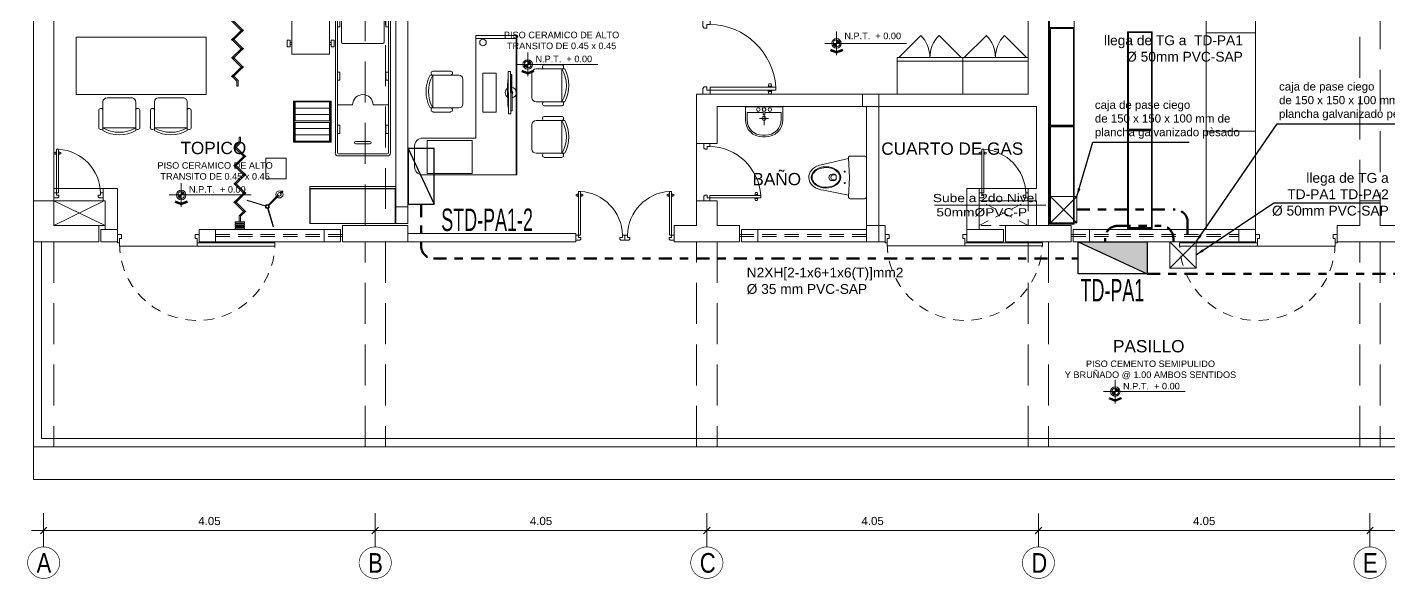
# Model space of a CAD drawing. Header units: millimetres. Extents: x 3354 to 3637, y 1117 to 1358.
# Drawn here: x 3378.75 to 3395.38, y 1228.83 to 1235.56 of the extents above; entities that cross this region are included whole.
import ezdxf

# ---------------------------------------------------------------- set-up
doc = ezdxf.new("R2010")
doc.units = ezdxf.units.MM
for name, pattern in [('CONTINUA', [0]), ('DASHDOT2', [12.7, 6.35, -3.175, 0, -3.175]), ('DASHED2', [0.375, 0.25, -0.125]), ('HIDDEN2', [0.1875, 0.125, -0.0625]), ('TRAZOS2', [0.225, 0.15, -0.075])]:
    doc.linetypes.add(name, pattern=pattern)
for name, color, linetype, lineweight in [('ACCESORIOS', 4, 'Continuous', 18), ('ALIMENTADORES', 43, 'DASHDOT2', 50), ('CASCO', 252, 'Continuous', 9), ('COTAS', 7, 'Continuous', 9), ('Mobiliario GRCP', 25, 'Continuous', 20), ('MURO', 7, 'Continuous', 20), ('SANITARIAS', 37, 'Continuous', 13), ('TABLERO', 122, 'Continuous', 25), ('TEXTO-CH', 2, 'Continuous', 18)]:
    doc.layers.add(name, color=color, linetype=linetype, lineweight=lineweight)
doc.layers.add('Efec-muebles', color=7, linetype='Continuous', lineweight=13, true_color=0x85826f)
doc.styles.add('1', font='arial.ttf')
doc.styles.add('2-SIETE', font='ARIALN.TTF', dxfattribs={"height": 0.07})
doc.styles.add('MARIA', font='arial.ttf', dxfattribs={"height": 0.12})
doc.styles.add('ROMAN', font='arial.ttf', dxfattribs={"width": 1.2})
doc.styles.get("Standard").update_dxf_attribs({"font": 'arial.ttf'})
doc.styles.add('style1', font='arial.ttf')
doc.styles.add('style2', font='arial.ttf')
doc.dimstyles.new('DETEX50', dxfattribs={"dimtxt": 0.065, "dimasz": 0.05, "dimexe": 0.2, "dimexo": 0.2, "dimgap": 0.03, "dimtad": 1, "dimzin": 4, "dimdsep": 46, "dimtxsty": 'ROMAN', "dimblk1": 'DOT', "dimblk2": 'DOT', "dimsah": 1, "dimcen": 0, "dimse1": 1, "dimse2": 1, "dimclrd": 256, "dimclre": 256, "dimclrt": 256, "dimadec": 0, "dimazin": 0, "dimtfac": 1, "dimtmove": 1, "dimatfit": 3, "dimfxl": 0, "dimtvp": 1, "dimtolj": 1, "dimtzin": 0, "dimarcsym": 0})
doc.dimstyles.new('Esc  1  50', dxfattribs={"dimtxt": 0.1, "dimasz": 0.08, "dimexe": 0.2, "dimexo": 0.15, "dimgap": 0.065, "dimtad": 1, "dimzin": 4, "dimdsep": 46, "dimtxsty": 'Standard', "dimblk": 'OBLIQUE', "dimcen": 0.12, "dimdle": 0.15, "dimadec": 0, "dimazin": 0, "dimtfac": 1, "dimtix": 1, "dimtmove": 0, "dimatfit": 3, "dimldrblk": 'OBLIQUE', "dimfxl": 0, "dimarcsym": 0})

# ---------------------------------------------------------------- blocks, each defined once
blk = doc.blocks.new('LAV-P')
at = {"layer": 'SANITARIAS', "linetype": 'CONTINUA', "lineweight": 5, "ltscale": 0.002}
for p, q in [((-0.019, 0.387), (0.019, 0.387)), ((-0.019, 0.365), (0.019, 0.365)), ((0, 0.101), (0, 0.237)), ((-0.24, 0), (-0.24, 0.167)), ((-0.24, 0), (0.24, 0)), ((-0.218, 0.073), (-0.218, 0.167)), ((-0.218, 0.073), (-0.012, 0.073)), ((-0.059, 0.149), (0.059, 0.149)), ((-0.012, 0.101), (0.012, 0.101)), ((-0.012, 0.056), (-0.012, 0.101)), ((0.012, 0.056), (0.012, 0.101)), ((0.012, 0.073), (0.218, 0.073)), ((0.218, 0.073), (0.218, 0.167)), ((0.24, 0), (0.24, 0.167))]:
    blk.add_line(p, q, dxfattribs=at)
for centre, radius in [((0, 0.149), 0.027), ((-0.074, 0.036), 0.0231), ((0.074, 0.036), 0.0231)]:
    blk.add_circle(centre, radius, dxfattribs=at)
for centre, radius, start, end in [((-0.019, 0.167), 0.221, 90, 180), ((-0.019, 0.167), 0.199, 90, 180), ((0.019, 0.167), 0.221, 0, 90), ((0.019, 0.167), 0.199, 0, 90), ((0, 0.036), 0.0231, 121.3084, 58.6916)]:
    blk.add_arc(centre, radius, start, end, dxfattribs=at)
blk = doc.blocks.new('ghjghg')
at = {"layer": 'Efec-muebles', "linetype": 'CONTINUA', "lineweight": 5, "ltscale": 0.002}
for p, q in [((722.41, 469.271), (722.41, 468.791)), ((722.609, 469.291), (722.43, 469.291)), ((722.619, 469.031), (722.629, 469.27)), ((722.628, 469.249), (722.933, 469.189)), ((722.629, 468.792), (722.619, 469.031)), ((722.779, 469.021), (722.779, 469.041)), ((722.801, 469.061), (722.815, 469.061)), ((722.815, 469.001), (722.801, 469.001)), ((722.809, 469.071), (722.829, 469.071)), ((722.829, 468.991), (722.809, 468.991)), ((722.869, 469.031), (722.869, 469.031)), ((722.629, 468.801), (722.965, 468.878)), ((722.43, 468.771), (722.609, 468.771))]:
    blk.add_line(p, q, dxfattribs=at)
for centre in [(722.675, 469.101), (722.675, 468.961)]:
    blk.add_circle(centre, 0.00635, dxfattribs=at)
for centre, radius, start, end in [((722.43, 469.271), 0.02, 90, 180), ((722.609, 469.271), 0.02, 357.5774, 90), ((722.809, 469.041), 0.03, 90, 180), ((722.809, 469.021), 0.03, 180, 270), ((722.815, 469.031), 0.03, 0, 90), ((722.815, 469.031), 0.03, 270, 0), ((722.829, 469.031), 0.04, 0, 90), ((722.829, 469.031), 0.04, 270, 360), ((722.43, 468.791), 0.02, 180, 270), ((722.609, 468.791), 0.02, 270, 2.4226)]:
    blk.add_arc(centre, radius, start, end, dxfattribs=at)
at = {"layer": 'Efec-muebles', "linetype": 'CONTINUA', "lineweight": 5, "ltscale": 0.002, "extrusion": (0, 0, -1)}
blk.add_ellipse((722.905, 469.031), major_axis=(0.18, 0), ratio=0.722222, dxfattribs=at)
at = {"layer": 'Efec-muebles', "linetype": 'CONTINUA', "lineweight": 5, "ltscale": 0.002}
for points, knots in [([(723.075, 469.031), (723.075, 469.003), (723.06, 468.974), (722.991, 468.919), (722.924, 468.904), (722.804, 468.926), (722.755, 468.961), (722.726, 469.042), (722.743, 469.088), (722.832, 469.148), (722.901, 469.159), (723.018, 469.131), (723.062, 469.093), (723.074, 469.045), (723.075, 469.038), (723.075, 469.031)], [0, 0, 0, 0, 0.74049, 0.74049, 1.813277, 1.813277, 2.886063, 2.886063, 3.958849, 3.958849, 5.031636, 5.031636, 6.104422, 6.104422, 6.283185, 6.283185, 6.283185, 6.283185]), ([(722.933, 469.189), (722.982, 469.184), (723.028, 469.167), (723.095, 469.11), (723.115, 469.071), (723.115, 469.031), (723.115, 469), (723.103, 468.97), (723.055, 468.912), (723.012, 468.889), (722.965, 468.878)], [4.853824, 4.853824, 4.853824, 4.853824, 5.580391, 5.580391, 6.283185, 6.283185, 6.283185, 6.822949, 6.822949, 7.551337, 7.551337, 7.551337, 7.551337])]:
    blk.add_open_spline(points, degree=3, knots=knots, dxfattribs=at)
blk = doc.blocks.new('H-7')
at = {"layer": 'Efec-muebles'}
for p, q in [((-1.271, 0.237), (-1.449, 0.058)), ((-1.257, 0.222), (-1.435, 0.044)), ((-1.299, 0.222), (-1.121, 0.044)), ((-1.285, 0.237), (-1.107, 0.058)), ((-0.971, 0.237), (-1.149, 0.058)), ((-0.957, 0.222), (-1.135, 0.044)), ((-1.002, 0.222), (-0.824, 0.044)), ((-0.988, 0.237), (-0.81, 0.058)), ((-0.674, 0.237), (-0.852, 0.058)), ((-0.66, 0.222), (-0.838, 0.044)), ((-0.702, 0.222), (-0.524, 0.044)), ((-0.688, 0.237), (-0.51, 0.058)), ((-0.374, 0.237), (-0.552, 0.058)), ((-0.36, 0.222), (-0.538, 0.044)), ((-0.402, 0.222), (-0.31, 0.13)), ((-0.388, 0.237), (-0.302, 0.15)), ((-1.589, 0.15), (-1.499, 0.15)), ((-1.589, 0.13), (-1.589, 0.15)), ((-1.589, 0.13), (-1.507, 0.13)), ((-1.507, 0.13), (-1.421, 0.044)), ((-1.499, 0.15), (-1.407, 0.058)), ((-0.31, 0.13), (-0.213, 0.13)), ((-0.302, 0.15), (-0.213, 0.15)), ((-0.193, 0.215), (-0.213, 0.215)), ((-0.213, 0.215), (-0.213, 0.065)), ((-0.213, 0.065), (-0.193, 0.065)), ((-0.193, 0.065), (-0.193, 0.215)), ((-0.158, 0.215), (-0.178, 0.215)), ((-0.178, 0.215), (-0.178, 0.065)), ((-0.178, 0.065), (-0.158, 0.065)), ((-0.158, 0.065), (-0.158, 0.215)), ((-0.123, 0.215), (-0.143, 0.215)), ((-0.143, 0.215), (-0.143, 0.065)), ((-0.143, 0.065), (-0.123, 0.065)), ((-0.123, 0.065), (-0.123, 0.215)), ((-0.088, 0.215), (-0.108, 0.215)), ((-0.108, 0.215), (-0.108, 0.065)), ((-0.108, 0.065), (-0.088, 0.065)), ((-0.088, 0.065), (-0.088, 0.215))]:
    blk.add_line(p, q, dxfattribs=at)
blk = doc.blocks.new('D-9')
at = {"layer": 'Efec-muebles'}
for p, q in [((-0.076, 0.245), (-0.072, 0.247)), ((-0.009, 0.021), (-0.076, 0.245)), ((-0.004, 0.021), (-0.072, 0.247)), ((-0.014, 0.021), (-0.021, 0.014)), ((-0.021, 0.014), (-0.021, -0.014)), ((0.014, 0.021), (-0.014, 0.021)), ((0.021, 0.014), (0.014, 0.021)), ((0.021, -0.004), (0.021, 0.014)), ((-0.165, -0.158), (-0.191, -0.184)), ((-0.158, -0.165), (-0.184, -0.191)), ((-0.021, -0.014), (-0.136, -0.129)), ((-0.014, -0.021), (-0.129, -0.136)), ((-0.014, -0.021), (-0.021, -0.014)), ((-0.014, -0.021), (0.014, -0.021)), ((0.014, -0.021), (0.021, -0.014)), ((0.021, -0.004), (0.247, -0.072)), ((0.021, -0.004), (0.021, -0.014)), ((0.021, -0.009), (0.245, -0.076)), ((0.245, -0.076), (0.247, -0.072)), ((-0.184, -0.191), (-0.191, -0.184))]:
    blk.add_line(p, q, dxfattribs=at)
for centre, radius in [((0, 0), 0.0155), ((-0.147, -0.148), 0.0439), ((-0.147, -0.147), 0.0213)]:
    blk.add_circle(centre, radius, dxfattribs=at)
blk = doc.blocks.new('NENE')
at = {"layer": 'Efec-muebles'}
for p, q in [((3086.095, 1565.903, -0.011), (3086.693, 1565.903, -0.011)), ((3086.095, 1565.878, -0.011), (3086.693, 1565.878, -0.011)), ((3086.058, 1563.99, -0.011), (3086.058, 1565.865, -0.011)), ((3086.083, 1563.99, -0.011), (3086.083, 1565.865, -0.011)), ((3086.306, 1565.753, -0.011), (3086.481, 1565.753, -0.011)), ((3086.306, 1565.728, -0.011), (3086.481, 1565.728, -0.011)), ((3086.705, 1565.865, -0.011), (3086.705, 1563.99, -0.011)), ((3086.73, 1565.865, -0.011), (3086.73, 1563.99, -0.011)), ((3086.083, 1565.628, -0.011), (3086.113, 1565.628, -0.011)), ((3086.113, 1565.628, -0.011), (3086.113, 1565.528, -0.011)), ((3086.705, 1565.628, -0.011), (3086.675, 1565.628, -0.011)), ((3086.675, 1565.528, -0.011), (3086.675, 1565.628, -0.011)), ((3086.083, 1565.528, -0.011), (3086.113, 1565.528, -0.011)), ((3086.705, 1565.528, -0.011), (3086.675, 1565.528, -0.011)), ((3086.269, 1565.278, -0.011), (3086.083, 1565.278, -0.011)), ((3086.705, 1565.278, -0.011), (3086.519, 1565.278, -0.011)), ((3086.083, 1564.978, -0.011), (3086.113, 1564.978, -0.011)), ((3086.083, 1564.878, -0.011), (3086.113, 1564.878, -0.011)), ((3086.113, 1564.878, -0.011), (3086.113, 1564.978, -0.011)), ((3086.675, 1564.978, -0.011), (3086.675, 1564.878, -0.011)), ((3086.705, 1564.978, -0.011), (3086.675, 1564.978, -0.011)), ((3086.705, 1564.878, -0.011), (3086.675, 1564.878, -0.011)), ((3086.133, 1564.04, -0.011), (3086.133, 1564.515, -0.011)), ((3086.643, 1564.528, -0.011), (3086.145, 1564.528, -0.011)), ((3086.655, 1564.515, -0.011), (3086.655, 1564.04, -0.011)), ((3086.083, 1564.328, -0.011), (3086.113, 1564.328, -0.011)), ((3086.083, 1564.228, -0.011), (3086.113, 1564.228, -0.011)), ((3086.113, 1564.228, -0.011), (3086.113, 1564.328, -0.011)), ((3086.675, 1564.328, -0.011), (3086.675, 1564.228, -0.011)), ((3086.705, 1564.328, -0.011), (3086.675, 1564.328, -0.011)), ((3086.705, 1564.228, -0.011), (3086.675, 1564.228, -0.011)), ((3086.254, 1564.078, -0.011), (3086.234, 1564.078, -0.011)), ((3086.234, 1564.028, -0.011), (3086.234, 1564.078, -0.011)), ((3086.254, 1564.028, -0.011), (3086.254, 1564.078, -0.011)), ((3086.554, 1564.078, -0.011), (3086.534, 1564.078, -0.011)), ((3086.534, 1564.028, -0.011), (3086.534, 1564.078, -0.011)), ((3086.554, 1564.028, -0.011), (3086.554, 1564.078, -0.011)), ((3086.693, 1563.978, -0.011), (3086.095, 1563.978, -0.011)), ((3086.693, 1563.953, -0.011), (3086.095, 1563.953, -0.011)), ((3086.643, 1564.028, -0.011), (3086.145, 1564.028, -0.011))]:
    blk.add_line(p, q, dxfattribs=at)
for centre, radius, start, end in [((3086.095, 1565.865, -0.011), 0.0375, 90, 180), ((3086.095, 1565.865, -0.011), 0.0125, 90, 180), ((3086.693, 1565.865, -0.011), 0.0375, 0, 90), ((3086.693, 1565.865, -0.011), 0.0125, 0, 90), ((3086.306, 1565.74, -0.011), 0.0125, 90, 270), ((3086.481, 1565.74, -0.011), 0.0125, 270, 90), ((3086.394, 1565.278, -0.011), 0.125, 180, 0), ((3086.145, 1564.515, -0.011), 0.0125, 90, 180), ((3086.643, 1564.515, -0.011), 0.0125, 0, 90), ((3086.095, 1563.99, -0.011), 0.0375, 180, 270), ((3086.095, 1563.99, -0.011), 0.0125, 180, 270), ((3086.145, 1564.04, -0.011), 0.0125, 180, 270), ((3086.643, 1564.04, -0.011), 0.0125, 270, 0), ((3086.693, 1563.99, -0.011), 0.0125, 270, 0), ((3086.693, 1563.99, -0.011), 0.0375, 270, 0)]:
    blk.add_arc(centre, radius, start, end, dxfattribs=at)
blk = doc.blocks.new('HLMS')
at = {"layer": 'Efec-muebles'}
for p, q in [((3085.507, 1565.234, -0.011), (3085.937, 1565.234, -0.011)), ((3085.517, 1565.234, -0.011), (3085.947, 1565.234, -0.011)), ((3085.507, 1565.157, -0.011), (3085.937, 1565.157, -0.011)), ((3085.517, 1565.157, -0.011), (3085.947, 1565.157, -0.011)), ((3085.507, 1564.984, -0.011), (3085.937, 1564.984, -0.011)), ((3085.507, 1564.907, -0.011), (3085.937, 1564.907, -0.011)), ((3085.517, 1564.984, -0.011), (3085.947, 1564.984, -0.011)), ((3085.517, 1564.907, -0.011), (3085.947, 1564.907, -0.011))]:
    blk.add_line(p, q, dxfattribs=at)
at = {"layer": 'Efec-muebles', "elevation": -0.011}
for points in [[(3085.947, 1565.035), (3085.947, 1565.32), (3085.497, 1565.32), (3085.497, 1565.029)], [(3085.957, 1565.035), (3085.957, 1565.32), (3085.507, 1565.32), (3085.507, 1565.029)], [(3085.507, 1565.03), (3085.507, 1565.06), (3085.937, 1565.06), (3085.937, 1565.029)], [(3085.517, 1565.03), (3085.517, 1565.06), (3085.947, 1565.06), (3085.947, 1565.029)], [(3085.497, 1565.029), (3085.497, 1564.82), (3085.947, 1564.82), (3085.947, 1565.029)], [(3085.937, 1565.029), (3085.937, 1564.83), (3085.507, 1564.83), (3085.507, 1565.029)], [(3085.507, 1565.029), (3085.507, 1564.82), (3085.957, 1564.82), (3085.957, 1565.029)], [(3085.947, 1565.029), (3085.947, 1564.83), (3085.517, 1564.83), (3085.517, 1565.029)]]:
    blk.add_lwpolyline(points, dxfattribs=at)
for points in [[(3085.937, 1565.31), (3085.507, 1565.31), (3085.507, 1565.08), (3085.937, 1565.08)], [(3085.947, 1565.31), (3085.517, 1565.31), (3085.517, 1565.08), (3085.947, 1565.08)]]:
    blk.add_lwpolyline(points, close=True, dxfattribs=at)
blk = doc.blocks.new('AGAG')
at = {"layer": 'Efec-muebles', "elevation": -0.015}
for points in [[(3084.373, 1564.587), (3084.373, 1563.927), (3084.833, 1563.927), (3084.833, 1564.587)], [(3084.353, 1564.498), (3084.353, 1564.415), (3084.317, 1564.415), (3084.317, 1564.498)], [(3084.373, 1564.468), (3084.373, 1564.445), (3084.353, 1564.445), (3084.353, 1564.468)], [(3084.833, 1564.468), (3084.833, 1564.445), (3084.854, 1564.445), (3084.854, 1564.468)], [(3084.854, 1564.498), (3084.854, 1564.415), (3084.89, 1564.415), (3084.89, 1564.498)], [(3084.353, 1564.016), (3084.353, 1564.1), (3084.317, 1564.1), (3084.317, 1564.016)], [(3084.373, 1564.046), (3084.373, 1564.07), (3084.353, 1564.07), (3084.353, 1564.046)], [(3084.833, 1564.046), (3084.833, 1564.07), (3084.854, 1564.07), (3084.854, 1564.046)], [(3084.854, 1564.016), (3084.854, 1564.1), (3084.89, 1564.1), (3084.89, 1564.016)]]:
    blk.add_lwpolyline(points, close=True, dxfattribs=at)
blk = doc.blocks.new('UIO')
at = {"layer": 'Efec-muebles', "lineweight": 15}
for p, q in [((845.432, 355.948), (845.782, 355.948)), ((845.682, 355.998), (845.466, 355.998)), ((845.466, 355.548), (845.466, 355.948)), ((845.832, 355.898), (845.832, 355.598)), ((845.782, 355.548), (845.432, 355.548)), ((845.782, 355.548), (845.682, 355.548)), ((845.682, 355.498), (845.466, 355.498))]:
    blk.add_line(p, q, dxfattribs=at)
for centre, radius, start, end in [((845.805, 355.748), 0.424, 151.8371, 208.1629), ((845.805, 355.748), 0.394, 149.4733, 210.5267), ((845.47, 355.973), 0.0256, 83.0309, 253.726), ((845.678, 355.973), 0.0256, 286.274, 96.9691), ((845.782, 355.898), 0.05, 0, 90), ((845.47, 355.524), 0.0256, 106.274, 276.9691), ((845.678, 355.524), 0.0256, 263.0309, 73.726), ((845.782, 355.598), 0.05, 270, 0)]:
    blk.add_arc(centre, radius, start, end, dxfattribs=at)
blk = doc.blocks.new('MA-3234')
at = {"layer": 'Efec-muebles', "lineweight": 18}
blk.add_lwpolyline([(-0.125, 0.125), (0.125, 0.125), (0.125, -0.125), (-0.125, -0.125)], close=True, dxfattribs=at)
blk = doc.blocks.new('MA-28')
at = {"layer": 'Efec-muebles', "lineweight": 15}
for p, q in [((-1.285, 0.25), (-1.285, 0.67)), ((-0.245, 0.25), (-0.245, 0.67))]:
    blk.add_line(p, q, dxfattribs=at)
for points in [[(-0.24, 0.67), (-1.29, 0.67), (-1.29, 0.25), (-0.24, 0.25)], [(-0.24, 0.245), (-1.29, 0.245), (-1.29, 0.22), (-0.24, 0.22)]]:
    blk.add_lwpolyline(points, close=True, dxfattribs=at)
blk = doc.blocks.new('cab')
at = {"layer": 'Efec-muebles'}
for p, q in [((-450, 0), (-450, -800)), ((0, 0), (-450, 0)), ((-404, 0), (-404, -800)), ((0, -800), (0, 0)), ((-450, -20), (-719, -289)), ((-450, -780), (-719, -511)), ((0, -800), (-450, -800)), ((0, -800), (-450, -800))]:
    blk.add_line(p, q, dxfattribs=at)
for centre, start, end in [((-450, -20), 225, 270), ((-450, -780), 90, 135)]:
    blk.add_arc(centre, 380, start, end, dxfattribs=at)
blk = doc.blocks.new('ESCRITORIO')
at = {"layer": 'Efec-muebles', "lineweight": 15}
blk.add_lwpolyline([(3065.774, 1535.016), (3065.774, 1536.566), (3066.924, 1536.566, -0.414214), (3067.024, 1536.466), (3067.024, 1536.216, -0.414214), (3066.924, 1536.116), (3066.274, 1536.116), (3066.274, 1536.116), (3066.274, 1534.901), (3065.784, 1534.901)], format="xyb", dxfattribs=at)
for points in [[(3065.784, 1536.566), (3065.774, 1536.566), (3065.774, 1534.865), (3065.784, 1534.865)], [(3066.871, 1536.147), (3066.322, 1536.147), (3066.322, 1536.547), (3066.871, 1536.547)], [(3065.836, 1535.339), (3065.833, 1535.782), (3065.847, 1535.782), (3065.849, 1535.339)], [(3065.85, 1535.302), (3065.847, 1535.819), (3065.878, 1535.819), (3065.881, 1535.302)]]:
    blk.add_lwpolyline(points, close=True, dxfattribs=at)
blk.add_lwpolyline([(3066.027, 1535.8), (3066.188, 1535.8, -0.414214), (3066.19, 1535.798), (3066.19, 1535.326, -0.414214), (3066.188, 1535.324), (3066.027, 1535.324, -0.414214), (3066.025, 1535.326), (3066.025, 1535.798, -0.414214)], format="xyb", close=True, dxfattribs=at)
for points in [[(3065.774, 1534.865), (3066.274, 1534.865), (3066.274, 1534.901), (3065.784, 1534.901)], [(3065.774, 1534.865), (3065.774, 1534.865)]]:
    blk.add_lwpolyline(points, dxfattribs=at)
blk.add_circle((3066.188, 1534.949), 0.0405, dxfattribs=at)
for centre, radius, start, end in [((3065.848, 1535.561), 0.0673, 101.8083, 258.8291), ((3064.016, 1535.55), 1.873, 354.7148, 5.9226), ((3065.848, 1535.561), 0.0673, 306.4535, 54.1839), ((3065.848, 1535.561), 0.0227, 126.4386, 234.1988)]:
    blk.add_arc(centre, radius, start, end, dxfattribs=at)
at = {"layer": 'Efec-muebles', "lineweight": 15, "rotation": 180}
blk.add_blockref('UIO', (3912.265, 1891.296), dxfattribs=at)
blk = doc.blocks.new('_Oblique')
at = {"color": 0, "linetype": 'ByBlock', "lineweight": -2}
blk.add_line((-0.5, -0.5), (0.5, 0.5), dxfattribs=at)
blk = doc.blocks.new('*D297')
at = {"layer": 'CASCO', "color": 0, "lineweight": -2, "transparency": 16777216}
for p, q in [((3356.336, 1261.503), (3356.336, 1261.092)), ((3360.386, 1261.503), (3360.386, 1261.092)), ((3356.186, 1261.292), (3360.536, 1261.292))]:
    blk.add_line(p, q, dxfattribs=at)
at = {"layer": 'Defpoints', "color": 0, "transparency": 16777216}
for p in [(3356.336, 1261.653), (3360.386, 1261.653), (3360.386, 1261.292)]:
    blk.add_point(p, dxfattribs=at)
at = {"layer": 'CASCO', "color": 0, "lineweight": -2, "transparency": 16777216, "xscale": 0.08, "yscale": 0.08, "zscale": 0.08, "rotation": 180}
blk.add_blockref('_Oblique', (3356.336, 1261.292), dxfattribs=at)
at = {"layer": 'CASCO', "color": 0, "lineweight": -2, "transparency": 16777216, "xscale": 0.08, "yscale": 0.08, "zscale": 0.08}
blk.add_blockref('_Oblique', (3360.386, 1261.292), dxfattribs=at)
at = {"layer": 'CASCO', "color": 0, "transparency": 16777216, "insert": (3358.361, 1261.408), "char_height": 0.1, "attachment_point": 5}
blk.add_mtext('4.05', dxfattribs=at)
blk = doc.blocks.new('*D298')
at = {"layer": 'CASCO', "color": 0, "lineweight": -2, "transparency": 16777216}
for p, q in [((3360.386, 1261.503), (3360.386, 1261.092)), ((3364.436, 1261.503), (3364.436, 1261.092)), ((3360.236, 1261.292), (3364.586, 1261.292))]:
    blk.add_line(p, q, dxfattribs=at)
at = {"layer": 'Defpoints', "color": 0, "transparency": 16777216}
for p in [(3360.386, 1261.653), (3364.436, 1261.653), (3364.436, 1261.292)]:
    blk.add_point(p, dxfattribs=at)
at = {"layer": 'CASCO', "color": 0, "lineweight": -2, "transparency": 16777216, "xscale": 0.08, "yscale": 0.08, "zscale": 0.08, "rotation": 180}
blk.add_blockref('_Oblique', (3360.386, 1261.292), dxfattribs=at)
at = {"layer": 'CASCO', "color": 0, "lineweight": -2, "transparency": 16777216, "xscale": 0.08, "yscale": 0.08, "zscale": 0.08}
blk.add_blockref('_Oblique', (3364.436, 1261.292), dxfattribs=at)
at = {"layer": 'CASCO', "color": 0, "transparency": 16777216, "insert": (3362.411, 1261.408), "char_height": 0.1, "attachment_point": 5}
blk.add_mtext('4.05', dxfattribs=at)
blk = doc.blocks.new('*D299')
at = {"layer": 'CASCO', "color": 0, "lineweight": -2, "transparency": 16777216}
for p, q in [((3364.436, 1261.503), (3364.436, 1261.092)), ((3368.486, 1261.499), (3368.486, 1261.092)), ((3364.286, 1261.292), (3368.636, 1261.292))]:
    blk.add_line(p, q, dxfattribs=at)
at = {"layer": 'Defpoints', "color": 0, "transparency": 16777216}
for p in [(3364.436, 1261.653), (3368.486, 1261.649), (3368.486, 1261.292)]:
    blk.add_point(p, dxfattribs=at)
at = {"layer": 'CASCO', "color": 0, "lineweight": -2, "transparency": 16777216, "xscale": 0.08, "yscale": 0.08, "zscale": 0.08, "rotation": 180}
blk.add_blockref('_Oblique', (3364.436, 1261.292), dxfattribs=at)
at = {"layer": 'CASCO', "color": 0, "lineweight": -2, "transparency": 16777216, "xscale": 0.08, "yscale": 0.08, "zscale": 0.08}
blk.add_blockref('_Oblique', (3368.486, 1261.292), dxfattribs=at)
at = {"layer": 'CASCO', "color": 0, "transparency": 16777216, "insert": (3366.461, 1261.408), "char_height": 0.1, "attachment_point": 5}
blk.add_mtext('4.05', dxfattribs=at)
blk = doc.blocks.new('*D300')
at = {"layer": 'CASCO', "color": 0, "lineweight": -2, "transparency": 16777216}
for p, q in [((3368.486, 1261.499), (3368.486, 1261.092)), ((3372.536, 1261.503), (3372.536, 1261.092)), ((3368.336, 1261.292), (3372.686, 1261.292))]:
    blk.add_line(p, q, dxfattribs=at)
at = {"layer": 'Defpoints', "color": 0, "transparency": 16777216}
for p in [(3368.486, 1261.649), (3372.536, 1261.653), (3372.536, 1261.292)]:
    blk.add_point(p, dxfattribs=at)
at = {"layer": 'CASCO', "color": 0, "lineweight": -2, "transparency": 16777216, "xscale": 0.08, "yscale": 0.08, "zscale": 0.08, "rotation": 180}
blk.add_blockref('_Oblique', (3368.486, 1261.292), dxfattribs=at)
at = {"layer": 'CASCO', "color": 0, "lineweight": -2, "transparency": 16777216, "xscale": 0.08, "yscale": 0.08, "zscale": 0.08}
blk.add_blockref('_Oblique', (3372.536, 1261.292), dxfattribs=at)
at = {"layer": 'CASCO', "color": 0, "transparency": 16777216, "insert": (3370.511, 1261.408), "char_height": 0.1, "attachment_point": 5}
blk.add_mtext('4.05', dxfattribs=at)
blk = doc.blocks.new('*D301')
at = {"layer": 'CASCO', "color": 0, "lineweight": -2, "transparency": 16777216}
for p, q in [((3372.536, 1261.503), (3372.536, 1261.092)), ((3376.586, 1261.503), (3376.586, 1261.092)), ((3372.386, 1261.292), (3376.736, 1261.292))]:
    blk.add_line(p, q, dxfattribs=at)
at = {"layer": 'Defpoints', "color": 0, "transparency": 16777216}
for p in [(3372.536, 1261.653), (3376.586, 1261.653), (3376.586, 1261.292)]:
    blk.add_point(p, dxfattribs=at)
at = {"layer": 'CASCO', "color": 0, "lineweight": -2, "transparency": 16777216, "xscale": 0.08, "yscale": 0.08, "zscale": 0.08, "rotation": 180}
blk.add_blockref('_Oblique', (3372.536, 1261.292), dxfattribs=at)
at = {"layer": 'CASCO', "color": 0, "lineweight": -2, "transparency": 16777216, "xscale": 0.08, "yscale": 0.08, "zscale": 0.08}
blk.add_blockref('_Oblique', (3376.586, 1261.292), dxfattribs=at)
at = {"layer": 'CASCO', "color": 0, "transparency": 16777216, "insert": (3374.561, 1261.408), "char_height": 0.1, "attachment_point": 5}
blk.add_mtext('4.05', dxfattribs=at)
blk = doc.blocks.new('dtyrdyt')
at = {"layer": 'CASCO'}
h = blk.add_hatch(color=256, dxfattribs=at)
h.paths.add_polyline_path([(850.126, 424.939), (850.167, 424.939, 0.414214), (850.126, 424.98)])
h.paths.add_polyline_path([(850.126, 424.898), (850.126, 424.939), (850.084, 424.939, 0.414214)])
blk.add_hatch(color=256, dxfattribs=at).paths.add_polyline_path([(850.126, 424.839), (850.057, 424.867), (850.049, 424.849), (850.126, 424.818), (850.202, 424.849), (850.194, 424.867)])
for p, q in [((850.126, 424.939), (850.126, 425.084)), ((849.981, 424.939), (850.981, 424.939)), ((850.126, 424.939), (850.126, 424.795)), ((850.126, 424.818), (850.049, 424.849)), ((850.126, 424.839), (850.057, 424.867)), ((850.126, 424.839), (850.194, 424.867)), ((850.126, 424.818), (850.202, 424.849)), ((850.202, 424.849), (850.194, 424.867))]:
    blk.add_line(p, q, dxfattribs=at)
for radius in [0.0578, 0.0413]:
    blk.add_circle((850.126, 424.939), radius, dxfattribs=at)
blk = doc.blocks.new('cgytutytry')
at = {"layer": 'CASCO'}
for p, q in [((-4.482, 891.18), (-4.482, 891.175)), ((-4.391, 891.18), (-4.482, 891.18)), ((-4.482, 891.175), (-4.482, 891.18)), ((-4.391, 891.18), (-4.391, 891.175)), ((-4.391, 891.18), (-4.391, 891.175)), ((-4.482, 891.175), (-4.487, 891.175)), ((-4.487, 891.175), (-4.487, 891.1)), ((-4.487, 891.1), (-4.487, 891.175)), ((-4.487, 891.175), (-4.482, 891.175)), ((-4.467, 891.08), (-4.487, 891.1)), ((-4.467, 891.08), (-4.487, 891.1)), ((-4.432, 891.08), (-4.467, 891.08)), ((-4.432, 891.08), (-4.467, 891.08)), ((-4.386, 891.126), (-4.432, 891.126)), ((-4.432, 891.126), (-4.432, 891.08)), ((-4.386, 891.175), (-4.391, 891.175)), ((-4.391, 891.175), (-4.386, 891.175)), ((-4.386, 891.175), (-4.386, 891.126)), ((-4.386, 891.175), (-4.386, 891.126)), ((-4.386, 891.085), (-4.386, 891.126)), ((-4.386, 891.126), (-3.497, 891.126)), ((-3.497, 891.085), (-4.386, 891.085)), ((-3.598, 891.132), (-3.598, 891.14)), ((-3.598, 891.14), (-3.594, 891.14)), ((-3.55, 891.132), (-3.598, 891.132)), ((-3.598, 891.075), (-3.598, 891.08)), ((-3.598, 891.08), (-3.55, 891.08)), ((-3.594, 891.075), (-3.598, 891.075)), ((-3.594, 891.155), (-3.589, 891.175)), ((-3.594, 891.14), (-3.594, 891.155)), ((-3.594, 891.057), (-3.594, 891.075)), ((-3.589, 891.037), (-3.594, 891.057)), ((-3.589, 891.175), (-3.559, 891.175)), ((-3.559, 891.037), (-3.589, 891.037)), ((-3.559, 891.175), (-3.554, 891.155)), ((-3.554, 891.057), (-3.559, 891.037)), ((-3.554, 891.155), (-3.554, 891.137)), ((-3.554, 891.137), (-3.55, 891.137)), ((-3.55, 891.075), (-3.554, 891.075)), ((-3.554, 891.075), (-3.554, 891.057)), ((-3.55, 891.137), (-3.55, 891.132)), ((-3.55, 891.08), (-3.55, 891.075)), ((-3.497, 891.126), (-3.497, 891.085)), ((-4.467, 890.281), (-4.487, 890.261)), ((-4.487, 890.261), (-4.467, 890.281)), ((-4.487, 890.261), (-4.487, 890.185)), ((-4.487, 890.185), (-4.487, 890.261)), ((-4.467, 890.281), (-4.433, 890.281)), ((-4.467, 890.281), (-4.433, 890.281)), ((-4.433, 890.281), (-4.433, 890.231)), ((-4.487, 890.185), (-4.482, 890.185)), ((-4.482, 890.185), (-4.487, 890.185)), ((-4.482, 890.185), (-4.482, 890.18)), ((-4.482, 890.18), (-4.482, 890.185)), ((-4.482, 890.18), (-4.391, 890.18)), ((-4.433, 890.231), (-4.386, 890.231)), ((-4.391, 890.185), (-4.386, 890.185)), ((-4.391, 890.185), (-4.391, 890.18)), ((-4.386, 890.185), (-4.391, 890.185)), ((-4.391, 890.185), (-4.391, 890.18)), ((-4.386, 890.231), (-4.386, 890.185)), ((-4.386, 890.231), (-4.386, 890.185))]:
    blk.add_line(p, q, dxfattribs=at)
for points in [[(-4.432, 891.08), (-4.432, 891.126), (-4.386, 891.126)], [(-4.386, 890.231), (-4.433, 890.231), (-4.433, 890.281)]]:
    blk.add_lwpolyline(points, dxfattribs=at)
for points in [[(-3.497, 891.126), (-3.497, 891.085), (-4.386, 891.085), (-4.386, 891.126)], [(-3.55, 891.132), (-3.55, 891.137), (-3.598, 891.137), (-3.598, 891.132)], [(-3.55, 891.08), (-3.55, 891.075), (-3.598, 891.075), (-3.598, 891.08)], [(-3.554, 891.14), (-3.554, 891.155), (-3.559, 891.175), (-3.589, 891.175), (-3.594, 891.155), (-3.594, 891.14)], [(-3.554, 891.071), (-3.554, 891.057), (-3.559, 891.037), (-3.589, 891.037), (-3.594, 891.057), (-3.594, 891.071)]]:
    blk.add_lwpolyline(points, close=True, dxfattribs=at)
blk.add_arc((-4.408, 891.143), 0.913, 271.3362, 356.359, dxfattribs=at)
blk = doc.blocks.new('THT')
for p, q in [((-1.074, 0.413), (-1.014, 0.413)), ((-1.074, 0.293), (-1.074, 0.413)), ((-1.014, 0.413), (-1.014, 0.353)), ((0.126, 0.413), (0.066, 0.413)), ((0.066, 0.413), (0.066, 0.353)), ((0.126, 0.293), (0.126, 0.413)), ((-1.044, 0.293), (-1.074, 0.293)), ((-1.044, 0.353), (-1.044, 0.293)), ((-1.014, 0.353), (-1.044, 0.353)), ((0.096, 0.245), (-1.044, 0.245)), ((0.066, 0.353), (0.096, 0.353)), ((0.096, 0.353), (0.096, 0.293)), ((0.096, 0.293), (0.126, 0.293)), ((0.096, 0.293), (0.096, 0.245)), ((1.236, 0.293), (0.096, 0.293)), ((0.096, 0.245), (1.236, 0.245)), ((1.236, 0.245), (1.236, 0.293))]:
    blk.add_line(p, q)
at = {"linetype": 'TRAZOS2'}
blk.add_arc((0.096, 0.293), 1.14, 180, 357.5868, dxfattribs=at)
blk = doc.blocks.new('TABLERO ELECTRICO')
at = {"layer": 'TABLERO'}
blk.add_hatch(color=256, dxfattribs=at).paths.add_polyline_path([(138.888, 62.418), (138.888, 61.688), (139.228, 62.418)])
blk.add_line((138.888, 61.688), (139.228, 62.418), dxfattribs=at)
blk.add_lwpolyline([(139.228, 62.418), (139.228, 61.688), (138.888, 61.688), (138.888, 62.418)], close=True, dxfattribs=at)
blk = doc.blocks.new('D')
at = {"layer": 'TABLERO'}
blk.add_line((3390.514, 1173.454), (3390.831, 1172.773), dxfattribs=at)
blk.add_lwpolyline([(3390.514, 1173.454), (3390.514, 1172.773), (3390.831, 1172.773), (3390.831, 1173.454)], close=True, dxfattribs=at)
blk = doc.blocks.new('_Dot')
at = {"color": 0, "linetype": 'ByBlock', "lineweight": -2}
blk.add_line((-0.5, 0), (-1, 0), dxfattribs=at)
at = {"color": 0, "linetype": 'ByBlock', "const_width": 0.5}
blk.add_lwpolyline([(-0.25, 0, 1), (0.25, 0, 1)], format="xyb", close=True, dxfattribs=at)
blk = doc.blocks.new('CAJA DE PASO CUADRADO')
at = {"layer": 'ACCESORIOS', "linetype": 'Continuous', "lineweight": 20, "ltscale": 0.1}
for p, q in [((3457.161, 1211.357), (3457.482, 1211.036)), ((3457.482, 1211.357), (3457.161, 1211.036))]:
    blk.add_line(p, q, dxfattribs=at)
blk.add_lwpolyline([(3457.482, 1211.357), (3457.161, 1211.357), (3457.161, 1211.036), (3457.482, 1211.036)], close=True, dxfattribs=at)
blk = doc.blocks.new('1PIDS')
at = {"layer": 'CASCO'}
for p, q in [((3364.311, 1265.317), (3364.311, 1266.017)), ((3372.561, 1265.317), (3372.411, 1265.317))]:
    blk.add_line(p, q, dxfattribs=at)
at = {"layer": 'CASCO', "lineweight": 5}
for p, q in [((3356.461, 1265.317), (3357.086, 1265.017)), ((3356.461, 1265.017), (3357.076, 1265.317)), ((3357.011, 1265.017), (3357.086, 1265.017))]:
    blk.add_line(p, q, dxfattribs=at)
at = {"layer": 'CASCO', "linetype": 'HIDDEN2', "lineweight": 5}
for p, q in [((3367.761, 1265.017), (3368.361, 1265.317)), ((3368.361, 1265.017), (3367.761, 1265.317))]:
    blk.add_line(p, q, dxfattribs=at)
at = {"layer": 'CASCO', "lineweight": 0}
blk.add_line((3356.211, 1262.117), (3356.211, 1264.817), dxfattribs=at)
at = {"layer": 'CASCO', "linetype": 'DASHED2', "ltscale": 2}
for points in [[(3360.261, 1271.717), (3360.511, 1271.717), (3360.511, 1265.017), (3360.261, 1265.017)], [(3372.411, 1271.417), (3372.661, 1271.417), (3372.661, 1265.317), (3372.411, 1265.317)], [(3356.211, 1264.817), (3356.461, 1264.817), (3356.461, 1262.314), (3356.211, 1262.314)], [(3360.261, 1264.817), (3360.511, 1264.817), (3360.511, 1262.314), (3360.261, 1262.314)], [(3364.311, 1264.817), (3364.561, 1264.817), (3364.561, 1262.314), (3364.311, 1262.314)], [(3368.361, 1264.817), (3368.611, 1264.817), (3368.611, 1262.314), (3368.361, 1262.314)], [(3372.411, 1264.817), (3372.661, 1264.817), (3372.661, 1262.314), (3372.411, 1262.314)]]:
    blk.add_lwpolyline(points, close=True, dxfattribs=at)
at = {"layer": 'CASCO'}
for points in [[(3356.461, 1268.242), (3356.211, 1268.242), (3356.211, 1265.317), (3356.461, 1265.317)], [(3366.536, 1266.617), (3366.336, 1266.617), (3366.336, 1266.467), (3366.536, 1266.467)], [(3360.636, 1265.242), (3360.636, 1265.042), (3360.786, 1265.042), (3360.786, 1265.242)], [(3364.036, 1265.017), (3364.311, 1265.017), (3364.311, 1265.317), (3364.561, 1265.317), (3364.561, 1265.017), (3364.836, 1265.017), (3364.836, 1264.817), (3364.561, 1264.817), (3364.311, 1264.817), (3364.036, 1264.817)], [(3372.136, 1265.017), (3372.411, 1265.017), (3372.411, 1265.317), (3372.661, 1265.317), (3372.661, 1265.017), (3372.936, 1265.017), (3372.936, 1264.817), (3372.661, 1264.817), (3372.411, 1264.817), (3372.136, 1264.817)], [(3357.236, 1264.817), (3357.036, 1264.817), (3357.036, 1264.967), (3357.236, 1264.967)], [(3358.436, 1264.817), (3358.236, 1264.817), (3358.236, 1264.967), (3358.436, 1264.967)], [(3359.761, 1264.817), (3359.961, 1264.817), (3359.961, 1264.967), (3359.761, 1264.967)], [(3365.061, 1264.817), (3364.861, 1264.817), (3364.861, 1264.967), (3365.061, 1264.967)], [(3366.536, 1264.817), (3366.536, 1265.017), (3366.386, 1265.017), (3366.386, 1264.817)], [(3367.611, 1264.817), (3368.061, 1264.817), (3368.061, 1264.967), (3367.611, 1264.967)], [(3369.111, 1264.817), (3368.911, 1264.817), (3368.911, 1264.967), (3369.111, 1264.967)], [(3371.136, 1264.817), (3370.936, 1264.817), (3370.936, 1264.967), (3371.136, 1264.967)]]:
    blk.add_lwpolyline(points, close=True, dxfattribs=at)
at = {"layer": 'CASCO', "ltscale": 2}
for points in [[(3368.461, 1265.467), (3368.461, 1266.467), (3368.461, 1266.467), (3366.536, 1266.467), (3366.536, 1266.617), (3368.361, 1266.617), (3368.361, 1268.242), (3368.611, 1268.242), (3368.611, 1265.017), (3368.611, 1265.017), (3368.461, 1265.017), (3368.461, 1265.317), (3368.361, 1265.317), (3368.361, 1265.467), (3368.461, 1265.467)], [(3357.236, 1264.967), (3357.236, 1265.467), (3357.061, 1265.467), (3357.061, 1265.317), (3357.086, 1265.317), (3357.086, 1264.967), (3357.236, 1264.967)]]:
    blk.add_lwpolyline(points, dxfattribs=at)
for points in [[(3360.786, 1265.242), (3360.786, 1267.842), (3360.636, 1267.842), (3360.636, 1265.242)], [(3366.336, 1266.617), (3364.311, 1266.617), (3364.311, 1266.617), (3364.311, 1266.617), (3364.311, 1266.017), (3364.561, 1266.017), (3364.561, 1266.467), (3366.336, 1266.467)], [(3366.386, 1266.467), (3366.536, 1266.467), (3366.536, 1265.017), (3366.386, 1265.017)], [(3367.611, 1265.467), (3367.761, 1265.467), (3367.761, 1264.967), (3367.611, 1264.967)], [(3358.436, 1264.967), (3359.761, 1264.967), (3359.761, 1264.817), (3358.436, 1264.817)], [(3365.061, 1264.967), (3366.386, 1264.967), (3366.386, 1264.817), (3365.061, 1264.817)], [(3366.536, 1265.017), (3366.613, 1265.017), (3366.613, 1264.817), (3366.536, 1264.817)], [(3369.111, 1264.967), (3370.936, 1264.967), (3370.936, 1264.817), (3369.111, 1264.817)]]:
    blk.add_lwpolyline(points, close=True, dxfattribs=at)
at = {"layer": 'CASCO', "lineweight": 5}
for points in [[(3357.061, 1265.467), (3356.461, 1265.467), (3356.461, 1265.317), (3357.061, 1265.317)], [(3368.361, 1265.467), (3367.761, 1265.467), (3367.761, 1265.317), (3368.361, 1265.317)]]:
    blk.add_lwpolyline(points, close=True, dxfattribs=at)
at = {"layer": 'CASCO'}
for points in [[(3357.011, 1264.817), (3356.211, 1264.817), (3356.211, 1265.317), (3356.461, 1265.317), (3356.461, 1265.017), (3357.011, 1265.017), (3357.011, 1264.817)], [(3359.986, 1264.817), (3359.986, 1265.017), (3360.786, 1265.017), (3360.786, 1264.817), (3359.986, 1264.817)], [(3362.836, 1264.817), (3360.786, 1264.817), (3360.786, 1264.917), (3362.836, 1264.917), (3362.836, 1264.817)], [(3368.086, 1264.817), (3368.086, 1265.017), (3368.886, 1265.017), (3368.886, 1264.817), (3368.086, 1264.817)]]:
    blk.add_lwpolyline(points, dxfattribs=at)
at = {"layer": 'CASCO', "linetype": 'HIDDEN2', "lineweight": 5}
blk.add_lwpolyline([(3367.761, 1265.317), (3368.361, 1265.317), (3368.361, 1265.017), (3367.761, 1265.017)], close=True, dxfattribs=at)
at = {"layer": 'CASCO', "linetype": 'DASHED2', "ltscale": 0.7}
for points in [[(3359.986, 1264.905), (3358.436, 1264.905)], [(3359.986, 1264.882), (3358.436, 1264.882)], [(3366.386, 1264.905), (3364.836, 1264.905)], [(3366.386, 1264.882), (3364.836, 1264.882)], [(3368.891, 1264.905), (3370.936, 1264.905)], [(3368.891, 1264.882), (3370.936, 1264.882)]]:
    blk.add_lwpolyline(points, dxfattribs=at)
at = {"layer": 'CASCO', "lineweight": 5}
for points in [[(3356.311, 1264.817), (3356.311, 1262.414), (3380.661, 1262.414), (3380.661, 1264.817)], [(3356.211, 1264.667), (3356.211, 1262.314), (3380.761, 1262.314), (3380.761, 1264.667)]]:
    blk.add_lwpolyline(points, dxfattribs=at)
at = {"layer": 'CASCO', "lineweight": 0, "ltscale": 0.5}
for points in [[(3380.761, 1262.314), (3380.761, 1262.314), (3356.211, 1262.314), (3356.211, 1262.314)], [(3356.211, 1262.314), (3356.211, 1261.917), (3380.761, 1261.917), (3380.761, 1262.314)]]:
    blk.add_lwpolyline(points, dxfattribs=at)
at = {"layer": 'CASCO', "ltscale": 2, "const_width": 0.0076}
for points in [[(3356.533, 1260.895, -0.951688), (3356.139, 1260.895, -1)], [(3360.583, 1260.895, -0.951688), (3360.189, 1260.895, -1)], [(3364.633, 1260.895, -0.951688), (3364.239, 1260.895, -1)], [(3368.683, 1260.895, -0.951688), (3368.289, 1260.895, -1)], [(3372.733, 1260.895, -0.951688), (3372.339, 1260.895, -1)]]:
    blk.add_lwpolyline(points, format="xyb", close=True, dxfattribs=at)
at = {"layer": 'CASCO', "lineweight": 13}
for p, xscale, yscale, zscale, rotation in [((3368.425, 2068.679), -0.8999999647174634, 0.8999999647174634, 0.8999999647174634, 180), ((3891.169, 1268.044), 0.5999999999998181, 0.5999999999998181, 0.5999999999998181, 89.99999999999999), ((3367.542, 1889.143), -0.699999999999045, 0.699999999999045, 0.699999999999045, 180), ((3902.469, 1268.044), 0.5999999999998181, 0.5999999999998181, 0.5999999999998181, 89.99999999999999), ((3897.544, 1267.53), 0.5999999999998181, 0.5999999999998181, 0.5999999999998181, 89.99999999999999), ((2829.328, 1267.53), -0.5999999999998181, 0.5999999999998181, 0.5999999999998181, 270)]:
    blk.add_blockref('cgytutytry', p, dxfattribs=dict(at, xscale=xscale, yscale=yscale, zscale=zscale, rotation=rotation))
at = {"layer": 'CASCO'}
for p in [(2515.895, 842.3), (2512.122, 842.043), (2507.89, 840.449), (2519.299, 838.049)]:
    blk.add_blockref('dtyrdyt', p, dxfattribs=at)
for p, xscale, yscale, zscale in [((3358.131, 1264.561), 0.8333541671872685, 0.8333541671872685, 0.8333541671872685), ((3367.506, 1264.562), 0.8317599019477439, 0.8317599019477439, 0.8317599019477439), ((3371.241, 1264.561), -0.8333541671872685, 0.8333541676530056, 0.8333541672002661)]:
    blk.add_blockref('THT', p, dxfattribs=dict(at, xscale=xscale, yscale=yscale, zscale=zscale))
at = {"layer": 'CASCO', "style": '1'}
for p in [(3366.116, 1267.29), (3362.343, 1267.009), (3358.111, 1265.416), (3369.52, 1263.015)]:
    blk.add_text('N.P.T.  + 0.00', height=0.08, dxfattribs=at).set_placement(p)
at = {"layer": 'CASCO', "style": 'style1', "width": 0.8}
for s, p in [('A', (3356.25, 1260.777)), ('B', (3360.3, 1260.777)), ('C', (3364.35, 1260.777)), ('D', (3368.4, 1260.777)), ('E', (3372.45, 1260.777))]:
    blk.add_text(s, height=0.24, dxfattribs=at).set_placement(p)
at = {"layer": 'CASCO'}
for s, insert, char_height, width, attachment_point, style in [('PISO CERAMICO DE ALTO\\PTRANSITO DE 0.45 x 0.45', (3362.662, 1267.167), 0.07998, 2.09636, 8, '1'), ('\\A1;TOPICO', (3358.409, 1265.961), 0.15, 4.61659, 5, 'style2'), ('\\A1;CUARTO DE GAS', (3367.434, 1265.953), 0.15, 4.61659, 5, 'style2'), ('PISO CERAMICO DE ALTO\\PTRANSITO DE 0.45 x 0.45', (3358.43, 1265.574), 0.07998, 2.09636, 8, '1'), ('\\A1;BAÑO', (3365.29, 1265.581), 0.15, 4.61659, 5, 'style2'), ('\\A1;PASILLO', (3369.834, 1263.541), 0.15, 4.61659, 5, 'style2')]:
    blk.add_mtext(s, dxfattribs=dict(at, insert=insert, char_height=char_height, width=width, attachment_point=attachment_point, style=style))
at = {"layer": 'CASCO', "lineweight": 5, "insert": (3369.855, 1263.138), "char_height": 0.07998, "width": 2.09636, "attachment_point": 8, "style": '1'}
blk.add_mtext('PISO CEMENTO SEMIPULIDO \\PY BRUÑADO @ 1.00 AMBOS SENTIDOS', dxfattribs=at)
at = {"layer": 'CASCO'}
for base, p1, p2, picture, middle in [((3360.386, 1261.292), (3356.336, 1261.653), (3360.386, 1261.653), '*D297', (3358.361, 1261.408)), ((3364.436, 1261.292), (3360.386, 1261.653), (3364.436, 1261.653), '*D298', (3362.411, 1261.408)), ((3368.486, 1261.292), (3364.436, 1261.653), (3368.486, 1261.649), '*D299', (3366.461, 1261.408)), ((3372.536, 1261.292), (3368.486, 1261.649), (3372.536, 1261.653), '*D300', (3370.511, 1261.408)), ((3376.586, 1261.292), (3372.536, 1261.653), (3376.586, 1261.653), '*D301', (3374.561, 1261.408))]:
    dim = blk.add_linear_dim(base=base, p1=p1, p2=p2, dimstyle='Esc  1  50', dxfattribs=at)
    dim.commit()
    dim.dimension.update_dxf_attribs({"geometry": picture, "text_midpoint": middle})

msp = doc.modelspace()

# ---------------------------------------------------------------- linework, layer by layer
at = {"layer": 'ALIMENTADORES', "ltscale": 0.025}
for points in [[(3392.431, 1232.548), (3402.803, 1232.548, 0.414214), (3402.953, 1232.698), (3402.953, 1233.649)], [(3383.565, 1233.399), (3383.565, 1232.886, 0.414214), (3383.715, 1232.736), (3391.591, 1232.736)], [(3391.573, 1233.332), (3392.776, 1233.332, -0.414214), (3392.926, 1233.182), (3392.926, 1232.94)], [(3391.919, 1232.94), (3391.919, 1232.984, -0.414214), (3392.069, 1233.134), (3392.602, 1233.134, -0.414214), (3392.752, 1232.984), (3392.752, 1232.94)]]:
    msp.add_lwpolyline(points, format="xyb", dxfattribs=at)
at = {"layer": 'COTAS', "ltscale": 0.5}
msp.add_line((3389.834, 1233.388), (3391.196, 1233.388), dxfattribs=at)
at = {"layer": 'Efec-muebles'}
for points in [[(3391.241, 1236.754), (3391.541, 1236.754), (3391.541, 1235.554), (3391.241, 1235.554)], [(3393.154, 1236.69), (3393.754, 1236.69), (3393.754, 1235.49), (3393.154, 1235.49)], [(3391.241, 1235.554), (3391.541, 1235.554), (3391.541, 1234.354), (3391.241, 1234.354)], [(3391.251, 1235.544), (3391.531, 1235.544), (3391.531, 1234.364), (3391.251, 1234.364)], [(3392.494, 1235.503), (3392.194, 1235.503), (3392.194, 1234.303), (3392.494, 1234.303)], [(3392.484, 1235.493), (3392.204, 1235.493), (3392.204, 1234.313), (3392.484, 1234.313)], [(3393.154, 1234.29), (3393.754, 1234.29), (3393.754, 1235.49), (3393.154, 1235.49)], [(3391.241, 1234.354), (3391.541, 1234.354), (3391.541, 1233.154), (3391.241, 1233.154)], [(3391.251, 1234.344), (3391.531, 1234.344), (3391.531, 1233.164), (3391.251, 1233.164)], [(3392.494, 1234.303), (3392.194, 1234.303), (3392.194, 1233.103), (3392.494, 1233.103)], [(3392.484, 1234.293), (3392.204, 1234.293), (3392.204, 1233.113), (3392.484, 1233.113)], [(3393.154, 1234.29), (3393.754, 1234.29), (3393.754, 1233.09), (3393.154, 1233.09)]]:
    msp.add_lwpolyline(points, close=True, dxfattribs=at)
at = {"layer": 'Efec-muebles', "elevation": 1.588}
msp.add_lwpolyline([(3379.353, 1235.438), (3380.939, 1235.438), (3380.939, 1234.738), (3379.353, 1234.738)], close=True, dxfattribs=at)

# ---------------------------------------------------------------- block references
msp.add_blockref('D', (-7.108, 60.626))
at = {"layer": 'ACCESORIOS', "xscale": 1.001, "yscale": 1.001, "zscale": 1.001}
for p in [(-69.367, 20.924), (-67.91, 20.371)]:
    msp.add_blockref('CAJA DE PASO CUADRADO', p, dxfattribs=at)
at = {"layer": 'CASCO'}
msp.add_blockref('1PIDS', (22.618, -31.877), dxfattribs=at)
at = {"layer": 'Efec-muebles'}
for name, p, xscale, yscale, zscale, rotation in [('H-7', (3381.216, 1236.031), -0.75, 0.75, 0.75, 270), ('cab', (3390.179, 1234.74), 0.001, 0.001, 0.001, 270), ('cab', (3390.979, 1234.74), 0.001, 0.001, 0.001, 270), ('LAV-P', (3387.753, 1234.588), 0.9500000001862645, 0.9500000001862645, 0.9500000001862645, 180), ('H-7', (3381.244, 1233.024), 0.75, 0.75, 0.75, 270)]:
    msp.add_blockref(name, p, dxfattribs=dict(at, xscale=xscale, yscale=yscale, zscale=zscale, rotation=rotation))
at = {"layer": 'Efec-muebles', "xscale": -1, "rotation": 180}
for name, p in [('NENE', (296.459, 2799.89, 0.011)), ('MA-28', (3383.494, 1233.835))]:
    msp.add_blockref(name, p, dxfattribs=at)
at = {"layer": 'Efec-muebles'}
for name, p in [('AGAG', (297.611, -328.698, 0.015)), ('MA-3234', (3381.792, 1233.834))]:
    msp.add_blockref(name, p, dxfattribs=at)
for name, p, rotation in [('ESCRITORIO', (6450.508, 2770.322, 0.179), 180), ('UIO', (3735.626, 388.865, 1.588), 89.99999999999997), ('UIO', (3736.255, 388.865, 1.588), 89.99999999999997), ('ghjghg', (4111.414, 1702.757), 180)]:
    msp.add_blockref(name, p, dxfattribs=dict(at, rotation=rotation))
at = {"layer": 'Efec-muebles', "xscale": -1}
for name, p in [('UIO', (4230.75, 879.101, 1.588)), ('HLMS', (6467.962, -330.663, 0.011))]:
    msp.add_blockref(name, p, dxfattribs=at)
at = {"layer": 'Efec-muebles', "extrusion": (0, 0, -1), "zscale": -1, "rotation": 269.9276463015945}
msp.add_blockref('D-9', (-3381.686, 1233.371), dxfattribs=at)
at = {"layer": 'Mobiliario GRCP', "xscale": -1}
msp.add_blockref('UIO', (4230.75, 878.472, 1.588), dxfattribs=at)
at = {"layer": 'TABLERO', "xscale": 1.151306956799999, "yscale": 1.151306956799999, "zscale": 1.151306956799999, "rotation": 270.0000021777747}
msp.add_blockref('TABLERO ELECTRICO', (3320.569, 1392.843), dxfattribs=at)

# ---------------------------------------------------------------- texts
at = {"layer": 'MURO', "style": 'MARIA', "width": 1.2}
for s, p in [('Sube a 2do Nivel', (3389.815, 1233.424)), ('50mm%%CPVC-P', (3389.858, 1233.25))]:
    msp.add_text(s, height=0.1, dxfattribs=at).set_placement(p)
at = {"layer": 'MURO', "char_height": 0.12, "style": 'MARIA'}
for s, width, insert, attachment_point in [('llega de TG a  TD-PA1\\PØ 50mm PVC-SAP  ', 2.02325, (3393.601, 1235.459), 3), ('llega de TG a  \\PTD-PA1 TD-PA2\\PØ 50mm PVC-SAP  ', 2.66462, (3395.383, 1233.78), 3), ('N2XH[2-1x6+1x6(T)]mm2\\PØ 35 mm PVC-SAP  ', 2.02325, (3387.541, 1232.624, 0.179), 1)]:
    msp.add_mtext_dynamic_manual_height_columns(s, width=width, gutter_width=12.5, heights=[0], dxfattribs=dict(at, insert=insert, attachment_point=attachment_point))
at = {"layer": 'MURO', "char_height": 0.1, "width": 3.70526, "attachment_point": 1, "style": 'MARIA'}
for insert in [(3394.043, 1234.886), (3391.794, 1234.662)]:
    msp.add_mtext('caja de pase ciego\\Pde 150 x 150 x 100 mm de\\Pplancha galvanizado pèsado', dxfattribs=dict(at, insert=insert))
at = {"layer": 'TABLERO', "style": '2-SIETE', "width": 0.7}
for s, p in [('STD-PA1-2', (3383.81, 1233.072, 0.112)), ('TD-PA1', (3391.618, 1232.212, 0.112))]:
    msp.add_text(s, height=0.2733, rotation=0.0173, dxfattribs=at).set_placement(p)

# ---------------------------------------------------------------- leaders
at = {"layer": 'TEXTO-CH'}
for points in [[(3393.03, 1232.94), (3394.019, 1234.378), (3395.872, 1234.378)], [(3391.573, 1233.493), (3391.77, 1234.154), (3392.944, 1234.154)], [(3393.03, 1232.779), (3393.978, 1233.415), (3395.279, 1233.415)]]:
    msp.add_leader(points, dimstyle='DETEX50', override={"dimasz": 0.1, "dimtad": 0}, dxfattribs=at)

doc.saveas('drawing.dxf')
